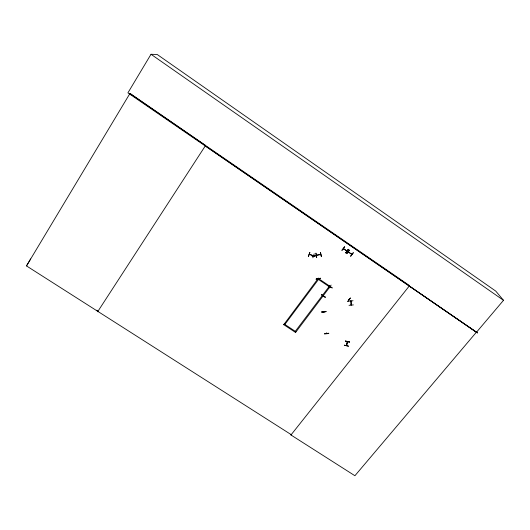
<?xml version="1.0" encoding="UTF-8"?>
<svg xmlns="http://www.w3.org/2000/svg" width="530" height="530" viewBox="0 0 530 530"><rect width="100%" height="100%" fill="white"/><g stroke="black" fill="none" stroke-linecap="round" stroke-linejoin="round"><path stroke-width="0.79" d="M295.985 331.787L284.179 323.989M295.296 331.329L329.064 286.604M283.696 324.632L295.502 332.423M323.996 312.329L323.909 311.965M326.473 333.31L326.48 332.992M347.369 341.751L346.335 345.593L346.468 345.176M347.521 341.671L347.435 342.168L347.289 341.625M314.555 256.381L314.31 256.023M348.475 346.256L344.315 345.222M318.219 278.594L318.166 278.091L318.397 278.402M318.431 278.528L318.384 278.237M351.099 304.69L351.304 305.081L350.959 300.974M284.868 324.446L318.477 279.456M343.606 248.828L343.394 248.444L347.017 251.001M348.177 252.041L351.807 254.175M329.832 286.889L330.203 287.167L330.177 286.823M323.505 295.66L323.678 295.753M345.401 341.062L349.615 341.956L345.394 341.068M308.334 256.527L309.891 252.406L308.354 256.52M309.586 254.632L309.228 254.645L309.652 254.559M313.449 255.546L313.025 255.771L313.522 255.612M345.355 341.214L349.555 342.175M316.35 255.274L316.735 255.049M350.741 301.219L350.906 300.828M347.442 342.128L347.349 341.552M26.5 265.921L129.903 93.538L409.564 285.624L290.963 434.978L291.215 434.653L26.5 265.921L30.614 258.951M151.01 54.272L127.916 92.849L476.503 332.224L503.5 300.325L495.755 291.102L157.218 54.497L151.01 54.272L503.5 300.325M320.763 254.42L316.443 255.241M97.639 311.772L205.554 145.498L129.996 93.386M283.689 324.757L318.272 278.316M341.857 250.259L344.52 246.702M346.6 250.935L346.898 251.028M348.356 249.292L345.732 252.909M348.376 249.345L345.679 252.883L348.349 249.332M346.693 253.572L349.369 250.027M348.15 251.882L351.86 254.314M350.502 256.129L353.218 252.664M350.714 256.321L353.384 252.777M295.502 332.555L330.263 286.405M331.131 285.074L328.534 288.446M328.693 285.557L332.27 287.989L328.613 285.577M321.65 294.885L325.281 297.224L321.717 294.806M330.005 286.651L330.283 286.836M347.885 301.55L350.337 297.993M347.693 301.424L350.356 298.059M291.175 434.626L290.917 434.951L354.908 475.728L476.443 332.131L205.282 145.922M347.375 341.711L346.527 345.633L347.528 341.797M320.67 254.506L320.365 254.771M315.959 253.174L316.509 257.5M315.933 253.227L316.735 257.474M343.672 248.934L343.387 248.749M346.746 250.803L346.971 250.862M348.72 299.304L349.025 299.543M348.608 299.556L348.965 299.476M316.397 255.268L320.723 254.539M316.595 255.679L312.15 256.248L316.595 255.718M316.132 278.979L320.511 278.224L316.171 279.211M316.171 279.197L320.551 278.488M321.65 312.124L325.996 311.633M326.003 311.68L321.63 311.945L325.99 311.58M328.799 333.522L324.493 333.986M348.654 301.126L353.059 300.768M350.966 301.053L351.099 305.022M353.404 304.909L349.012 305.326M320.425 252.412L321.392 256.692L320.445 252.412M344.315 345.182L348.528 346.07M314.217 253.737L312.859 257.799M313.449 255.679L309.361 254.334M326.52 333.496L326.44 333.032M318.285 278.422L330.276 286.518M321.697 294.746L325.281 297.224M343.367 248.722L346.839 251.041M330.19 287.134L329.812 286.756M409.266 286.001L477.497 333.059L476.622 331.7M96.811 310.169L97.871 311.415M349.555 250.16L346.892 253.711M344.705 246.834L342.042 250.392M314.482 256.162L314.542 256.54L314.33 256.182M330.269 286.71L330.389 287.094M329.759 287.075L317.775 278.985M324.459 333.695L328.759 333.211M323.744 311.792L323.744 312.163M313.382 255.751L309.255 254.354"/></g></svg>
